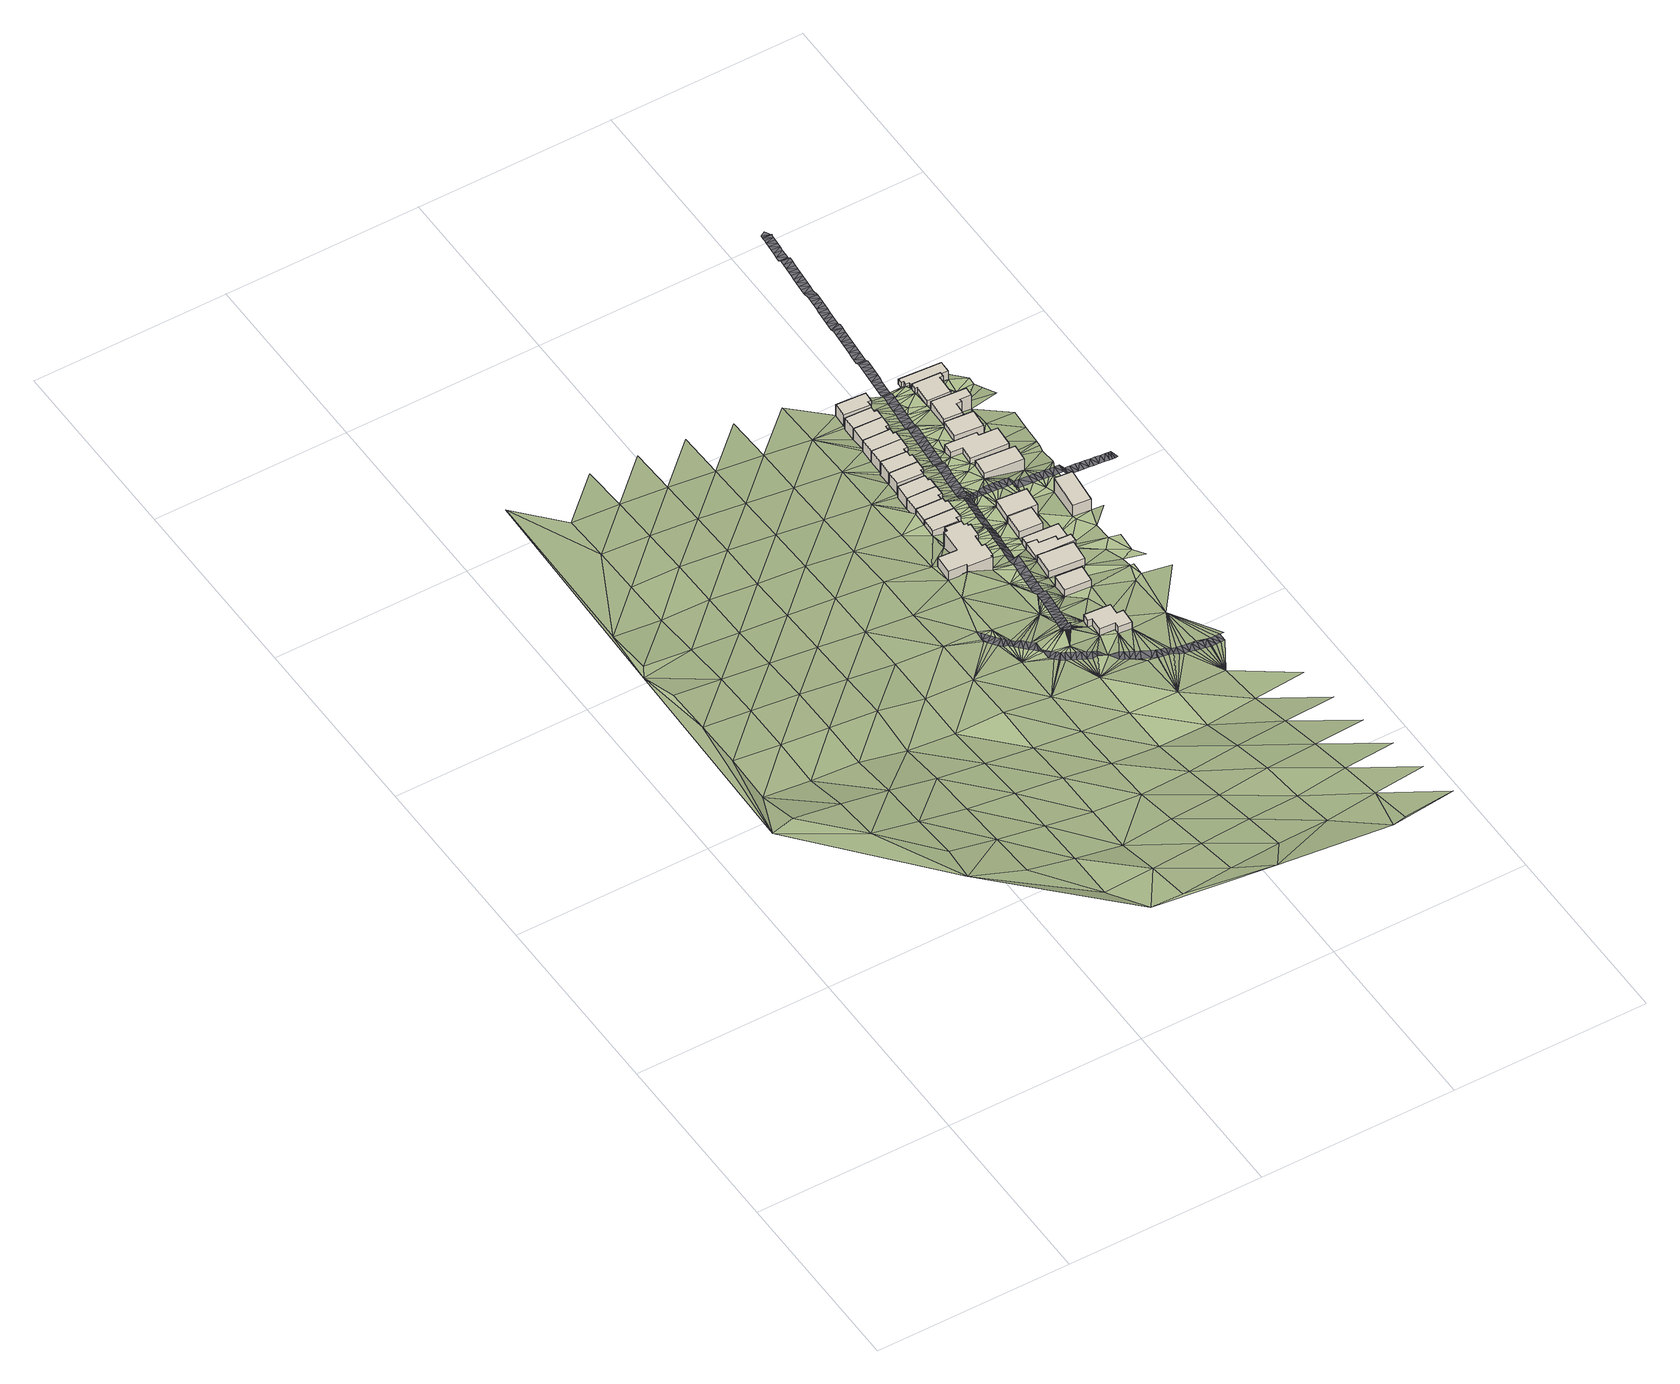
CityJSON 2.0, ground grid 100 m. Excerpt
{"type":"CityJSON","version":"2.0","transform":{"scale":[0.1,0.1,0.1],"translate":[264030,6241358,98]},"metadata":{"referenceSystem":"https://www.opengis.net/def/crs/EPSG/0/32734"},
"CityObjects":{
"building1":{"type":"Building","geometry":[{"type":"MultiSurface","lod":"1","boundaries":[[[0,1,2,3]],[[1,4,5,2]],[[4,6,7,5]],[[6,8,9,7]],[[8,10,11,9]],[[10,12,13,11]],[[12,14,15,13]],[[14,16,17,15]],[[16,18,19,17]],[[18,20,21,19]],[[20,22,23,21]],[[22,24,25,23]],[[24,26,27,25]],[[26,28,29,27]],[[28,30,31,29]],[[30,32,33,31]],[[32,34,35,33]],[[34,36,37,35]],[[36,38,39,37]],[[38,0,3,39]],[[3,2,5,7,9,11,13,15,17,19,21,23,25,27,29,31,33,35,37,39]]]}]},
"building2":{"type":"Building","geometry":[{"type":"MultiSurface","lod":"1","boundaries":[[[40,41,42,43]],[[41,44,45,42]],[[44,46,47,45]],[[46,48,49,47]],[[48,50,51,49]],[[50,40,43,51]],[[43,42,45,47,49,51]]]}]},
"building3":{"type":"Building","geometry":[{"type":"MultiSurface","lod":"1","boundaries":[[[52,53,54,55]],[[53,56,57,54]],[[56,58,59,57]],[[58,60,61,59]],[[60,62,63,61]],[[62,64,65,63]],[[64,66,67,65]],[[66,68,69,67]],[[68,70,71,69]],[[70,52,55,71]],[[55,54,57,59,61,63,65,67,69,71]]]}]},
"building4":{"type":"Building","geometry":[{"type":"MultiSurface","lod":"1","boundaries":[[[40,72,73,43]],[[72,74,75,73]],[[74,76,77,75]],[[76,78,79,77]],[[78,41,42,79]],[[41,40,43,42]],[[43,73,75,77,79,42]]]}]},
"building5":{"type":"Building","geometry":[{"type":"MultiSurface","lod":"1","boundaries":[[[80,81,82,83]],[[81,84,85,82]],[[84,86,87,85]],[[86,88,89,87]],[[88,90,91,89]],[[90,80,83,91]],[[83,82,85,87,89,91]]]}]},
"building6":{"type":"Building","geometry":[{"type":"MultiSurface","lod":"1","boundaries":[[[80,92,93,83]],[[92,94,95,93]],[[94,96,97,95]],[[96,98,99,97]],[[98,81,82,99]],[[81,80,83,82]],[[83,93,95,97,99,82]]]}]},
"building7":{"type":"Building","geometry":[{"type":"MultiSurface","lod":"1","boundaries":[[[100,101,102,103]],[[101,104,105,102]],[[104,106,107,105]],[[106,100,103,107]],[[103,102,105,107]]]}]},
"building8":{"type":"Building","geometry":[{"type":"MultiSurface","lod":"1","boundaries":[[[108,109,110,111]],[[109,112,113,110]],[[112,114,115,113]],[[114,116,117,115]],[[116,118,119,117]],[[118,108,111,119]],[[111,110,113,115,117,119]]]}]},
"building9":{"type":"Building","geometry":[{"type":"MultiSurface","lod":"1","boundaries":[[[108,120,121,111]],[[120,122,123,121]],[[122,124,125,123]],[[124,126,127,125]],[[126,109,110,127]],[[109,108,111,110]],[[111,121,123,125,127,110]]]}]},
"building10":{"type":"Building","geometry":[{"type":"MultiSurface","lod":"1","boundaries":[[[128,129,130,131]],[[129,132,133,130]],[[132,134,135,133]],[[134,136,137,135]],[[136,138,139,137]],[[138,128,131,139]],[[131,130,133,135,137,139]]]}]},
"building11":{"type":"Building","geometry":[{"type":"MultiSurface","lod":"1","boundaries":[[[140,141,142,143]],[[141,144,145,142]],[[144,146,147,145]],[[146,140,143,147]],[[143,142,145,147]]]}]},
"building12":{"type":"Building","geometry":[{"type":"MultiSurface","lod":"1","boundaries":[[[128,148,149,131]],[[148,150,151,149]],[[150,152,153,151]],[[152,154,155,153]],[[154,129,130,155]],[[129,128,131,130]],[[131,149,151,153,155,130]]]}]},
"building13":{"type":"Building","geometry":[{"type":"MultiSurface","lod":"1","boundaries":[[[156,157,158,159]],[[157,160,161,158]],[[160,162,163,161]],[[162,164,165,163]],[[164,166,167,165]],[[166,168,169,167]],[[168,170,171,169]],[[170,172,173,171]],[[172,156,159,173]],[[159,158,161,163,165,167,169,171,173]]]}]},
"building14":{"type":"Building","geometry":[{"type":"MultiSurface","lod":"1","boundaries":[[[174,175,176,177]],[[175,178,179,176]],[[178,180,181,179]],[[180,182,183,181]],[[182,184,185,183]],[[184,174,177,185]],[[177,176,179,181,183,185]]]}]},
"building15":{"type":"Building","geometry":[{"type":"MultiSurface","lod":"1","boundaries":[[[156,172,173,159]],[[172,170,171,173]],[[170,168,169,171]],[[168,166,167,169]],[[166,164,165,167]],[[164,186,187,165]],[[186,188,189,187]],[[188,156,159,189]],[[159,173,171,169,167,165,187,189]]]}]},
"building16":{"type":"Building","geometry":[{"type":"MultiSurface","lod":"1","boundaries":[[[174,190,191,177]],[[190,192,193,191]],[[192,194,195,193]],[[194,196,197,195]],[[196,175,176,197]],[[175,174,177,176]],[[177,191,193,195,197,176]]]}]},
"building17":{"type":"Building","geometry":[{"type":"MultiSurface","lod":"1","boundaries":[[[198,199,200,201]],[[199,202,203,200]],[[202,204,205,203]],[[204,198,201,205]],[[201,200,203,205]]]}]},
"building18":{"type":"Building","geometry":[{"type":"MultiSurface","lod":"1","boundaries":[[[206,207,208,209]],[[207,210,211,208]],[[210,212,213,211]],[[212,214,215,213]],[[214,216,217,215]],[[216,206,209,217]],[[209,208,211,213,215,217]]]}]},
"building19":{"type":"Building","geometry":[{"type":"MultiSurface","lod":"1","boundaries":[[[218,219,220,221]],[[219,222,223,220]],[[222,224,225,223]],[[224,218,221,225]],[[221,220,223,225]]]}]},
"building20":{"type":"Building","geometry":[{"type":"MultiSurface","lod":"1","boundaries":[[[226,227,228,229]],[[227,230,231,228]],[[230,232,233,231]],[[232,226,229,233]],[[229,228,231,233]]]}]},
"building21":{"type":"Building","geometry":[{"type":"MultiSurface","lod":"1","boundaries":[[[234,235,236,237]],[[235,238,239,236]],[[238,240,241,239]],[[240,242,243,241]],[[242,244,245,243]],[[244,246,247,245]],[[246,248,249,247]],[[248,234,237,249]],[[237,236,239,241,243,245,247,249]]]}]},
"building22":{"type":"Building","geometry":[{"type":"MultiSurface","lod":"1","boundaries":[[[250,251,252,253]],[[251,254,255,252]],[[254,256,257,255]],[[256,250,253,257]],[[253,252,255,257]]]}]},
"building23":{"type":"Building","geometry":[{"type":"MultiSurface","lod":"1","boundaries":[[[258,259,260,261]],[[259,262,263,260]],[[262,264,265,263]],[[264,258,261,265]],[[261,260,263,265]]]}]},
"building24":{"type":"Building","geometry":[{"type":"MultiSurface","lod":"1","boundaries":[[[266,267,268,269]],[[267,270,271,268]],[[270,272,273,271]],[[272,274,275,273]],[[274,276,277,275]],[[276,278,279,277]],[[278,280,281,279]],[[280,266,269,281]],[[269,268,271,273,275,277,279,281]]]}]},
"building25":{"type":"Building","geometry":[{"type":"MultiSurface","lod":"1","boundaries":[[[282,283,284,285]],[[283,286,287,284]],[[286,288,289,287]],[[288,290,291,289]],[[290,292,293,291]],[[292,294,295,293]],[[294,296,297,295]],[[296,282,285,297]],[[285,284,287,289,291,293,295,297]]]}]},
"building26":{"type":"Building","geometry":[{"type":"MultiSurface","lod":"1","boundaries":[[[298,299,300,301]],[[299,302,303,300]],[[302,304,305,303]],[[304,306,307,305]],[[306,308,309,307]],[[308,310,311,309]],[[310,312,313,311]],[[312,298,301,313]],[[301,300,303,305,307,309,311,313]]]}]},
"terrain1":{"type":"TINRelief","geometry":[{"type":"CompositeSurface","lod":"1","boundaries":[[[314,315,316]],[[314,317,315]],[[314,316,318]],[[314,318,319]],[[320,317,314]],[[321,316,315]],[[319,322,314]],[[321,315,317]],[[318,316,323]],[[316,321,324]],[[320,325,317]],[[316,324,323]],[[319,326,322]],[[319,318,327]],[[321,317,328]],[[329,317,325]],[[323,327,318]],[[326,319,330]],[[328,324,321]],[[317,329,328]],[[322,331,332]],[[322,326,330]],[[325,320,333]],[[319,327,330]],[[331,322,334]],[[324,335,323]],[[325,333,329]],[[336,333,320]],[[337,324,328]],[[334,322,330]],[[338,336,320]],[[332,331,339]],[[324,337,335]],[[332,340,322]],[[341,327,323]],[[329,342,328]],[[331,334,339]],[[333,343,329]],[[320,344,338]],[[335,341,323]],[[327,345,330]],[[329,343,342]],[[346,337,328]],[[347,333,336]],[[339,348,332]],[[327,341,345]],[[336,338,347]],[[349,334,330]],[[350,332,348]],[[328,342,346]],[[350,340,332]],[[335,337,351]],[[343,333,352]],[[349,330,345]],[[347,352,333]],[[334,353,339]],[[337,346,351]],[[341,335,354]],[[342,343,355]],[[356,338,344]],[[338,356,347]],[[334,349,353]],[[352,355,343]],[[348,339,357]],[[351,354,335]],[[358,340,350]],[[345,341,359]],[[346,342,360]],[[344,361,356]],[[347,362,352]],[[353,357,339]],[[355,360,342]],[[363,350,348]],[[341,354,359]],[[347,356,362]],[[349,345,364]],[[361,344,365]],[[366,351,346]],[[367,355,352]],[[357,363,348]],[[360,368,346]],[[358,350,369]],[[361,370,356]],[[364,345,359]],[[352,362,367]],[[353,349,371]],[[346,368,366]],[[372,354,351]],[[373,360,355]],[[350,363,369]],[[362,356,374]],[[349,364,371]],[[355,367,373]],[[365,370,361]],[[353,375,357]],[[372,351,366]],[[374,356,370]],[[376,359,354]],[[368,360,377]],[[378,358,369]],[[371,375,353]],[[377,360,373]],[[363,357,379]],[[367,362,380]],[[354,372,376]],[[362,374,381]],[[364,359,382]],[[368,383,366]],[[367,380,373]],[[375,379,357]],[[377,384,368]],[[380,362,381]],[[363,385,369]],[[374,370,386]],[[382,359,376]],[[386,370,365]],[[387,371,364]],[[368,384,383]],[[366,388,372]],[[389,377,373]],[[385,363,379]],[[390,381,374]],[[364,382,387]],[[389,373,380]],[[375,371,391]],[[372,388,376]],[[388,366,383]],[[390,374,386]],[[377,392,384]],[[393,369,385]],[[381,394,380]],[[391,371,387]],[[392,377,389]],[[375,395,379]],[[365,396,386]],[[394,381,390]],[[382,376,397]],[[398,383,384]],[[388,399,376]],[[380,400,389]],[[391,395,375]],[[384,392,398]],[[385,379,401]],[[390,386,396]],[[397,376,399]],[[400,380,394]],[[387,382,402]],[[403,388,383]],[[396,365,404]],[[389,405,392]],[[401,379,395]],[[406,383,398]],[[407,394,390]],[[399,388,408]],[[382,397,402]],[[403,383,409]],[[405,389,400]],[[410,409,383]],[[411,383,406]],[[412,410,383]],[[411,412,383]],[[387,413,391]],[[414,388,403]],[[407,390,396]],[[414,408,388]],[[415,398,392]],[[416,385,401]],[[394,417,400]],[[413,387,402]],[[415,392,405]],[[395,391,418]],[[411,406,419]],[[417,394,407]],[[406,398,420]],[[399,408,421]],[[422,419,406]],[[397,399,30]],[[423,422,406]],[[423,406,424]],[[408,425,426]],[[425,427,426]],[[406,428,424]],[[426,427,429]],[[430,428,406]],[[426,429,431]],[[432,430,406]],[[433,405,400]],[[431,434,426]],[[418,391,413]],[[406,435,432]],[[436,398,415]],[[434,437,426]],[[438,420,398]],[[439,435,406]],[[438,398,440]],[[441,426,437]],[[442,440,398]],[[443,442,398]],[[395,444,401]],[[426,421,408]],[[445,402,397]],[[406,446,439]],[[443,398,447]],[[399,421,30]],[[407,396,448]],[[420,446,406]],[[436,447,398]],[[433,400,417]],[[396,404,448]],[[397,30,445]],[[405,449,415]],[[444,395,418]],[[404,450,448]],[[451,426,441]],[[407,452,417]],[[453,451,441]],[[449,405,433]],[[454,451,453]],[[447,436,455]],[[413,402,456]],[[454,457,451]],[[421,426,451]],[[457,458,451]],[[459,402,445]],[[436,460,455]],[[461,458,462]],[[452,407,448]],[[463,464,462]],[[465,466,467]],[[436,468,460]],[[469,463,470]],[[466,471,467]],[[415,472,436]],[[450,404,473]],[[401,444,474]],[[475,470,465]],[[436,476,468]],[[471,477,467]],[[421,34,30]],[[478,467,477]],[[30,28,445]],[[479,476,436]],[[433,417,480]],[[478,481,467]],[[482,479,436]],[[456,402,459]],[[472,415,449]],[[483,465,467]],[[467,481,484]],[[482,436,485]],[[413,486,418]],[[461,462,464]],[[487,463,469]],[[464,463,487]],[[458,461,488]],[[489,470,475]],[[484,490,467]],[[469,470,489]],[[458,491,451]],[[491,458,488]],[[448,450,473]],[[465,492,475]],[[492,465,483]],[[30,34,32]],[[480,417,452]],[[485,436,493]],[[494,34,421]],[[24,445,28]],[[494,421,451]],[[495,483,467]],[[496,495,467]],[[497,496,467]],[[498,497,467]],[[498,467,499]],[[500,499,467]],[[493,436,501]],[[502,500,467]],[[503,502,467]],[[504,503,467]],[[504,467,505]],[[505,467,506]],[[507,506,467]],[[445,44,459]],[[508,507,467]],[[508,467,509]],[[510,501,436]],[[449,433,511]],[[467,490,512]],[[486,413,456]],[[513,436,472]],[[24,28,26]],[[490,514,512]],[[436,513,510]],[[444,418,515]],[[24,44,445]],[[467,512,509]],[[516,451,491]],[[452,448,517]],[[512,514,518]],[[451,516,519]],[[520,451,519]],[[433,480,511]],[[451,520,521]],[[522,451,521]],[[518,523,512]],[[451,522,524]],[[525,509,512]],[[512,526,525]],[[526,512,527]],[[528,451,524]],[[529,530,527]],[[34,494,36]],[[44,41,459]],[[530,529,531]],[[532,451,528]],[[531,529,533]],[[459,78,456]],[[533,529,534]],[[534,529,535]],[[529,536,535]],[[536,529,537]],[[537,529,538]],[[532,539,451]],[[538,529,540]],[[451,541,494]],[[541,451,539]],[[542,540,543]],[[472,449,544]],[[78,459,41]],[[418,486,515]],[[543,545,542]],[[527,512,529]],[[545,543,546]],[[44,24,20]],[[546,543,547]],[[20,24,22]],[[548,523,549]],[[513,550,510]],[[543,540,529]],[[547,543,551]],[[551,543,552]],[[553,480,452]],[[541,554,494]],[[512,523,548]],[[555,550,513]],[[556,513,472]],[[554,557,494]],[[36,0,38]],[[544,449,511]],[[558,548,549]],[[557,559,494]],[[78,84,456]],[[529,512,560]],[[559,561,494]],[[558,562,548]],[[513,563,555]],[[564,556,472]],[[565,36,494]],[[566,494,561]],[[456,84,81]],[[46,44,20]],[[566,567,494]],[[564,472,568]],[[548,562,569]],[[570,571,101]],[[572,0,36]],[[573,494,567]],[[563,513,574]],[[575,570,101]],[[98,456,81]],[[4,1,576]],[[472,577,568]],[[578,574,513]],[[456,109,486]],[[573,565,494]],[[556,578,513]],[[575,101,579]],[[6,4,576]],[[580,579,101]],[[571,552,581]],[[101,582,580]],[[512,548,583]],[[584,444,515]],[[98,112,456]],[[582,101,585]],[[565,572,36]],[[472,586,577]],[[581,552,543]],[[576,8,6]],[[587,1,0]],[[588,585,101]],[[46,20,18]],[[569,589,590]],[[456,112,109]],[[591,0,572]],[[592,586,472]],[[593,511,480]],[[548,569,590]],[[16,14,18]],[[100,594,588]],[[78,76,84]],[[587,0,591]],[[544,595,472]],[[590,589,596]],[[597,576,1]],[[598,594,100]],[[12,10,14]],[[101,571,581]],[[592,472,599]],[[600,596,601]],[[602,598,100]],[[18,14,46]],[[8,576,603]],[[588,101,100]],[[100,604,602]],[[599,472,595]],[[597,1,587]],[[590,596,600]],[[605,10,8]],[[141,606,604]],[[109,126,486]],[[543,607,581]],[[608,606,141]],[[50,48,46]],[[603,576,597]],[[141,609,608]],[[486,154,515]],[[590,600,610]],[[132,486,126]],[[603,611,8]],[[76,86,84]],[[141,604,100]],[[14,10,612]],[[8,611,605]],[[612,46,14]],[[129,486,132]],[[613,590,610]],[[98,614,112]],[[140,615,609]],[[605,616,10]],[[612,50,46]],[[544,511,617]],[[618,619,607]],[[616,620,10]],[[615,140,621]],[[486,129,154]],[[140,609,141]],[[622,10,620]],[[623,621,157]],[[622,612,10]],[[72,76,74]],[[104,101,581]],[[624,40,50]],[[86,76,90]],[[72,90,76]],[[96,614,98]],[[104,581,607]],[[86,90,88]],[[621,140,157]],[[612,625,50]],[[595,626,599]],[[623,156,627]],[[614,114,112]],[[100,106,141]],[[515,154,178]],[[625,624,50]],[[72,40,628]],[[156,629,627]],[[626,595,630]],[[157,156,623]],[[515,178,631]],[[632,584,515]],[[624,633,40]],[[590,613,634]],[[124,132,126]],[[635,629,188]],[[619,590,634]],[[633,636,40]],[[595,637,630]],[[90,72,638]],[[639,635,188]],[[636,628,40]],[[634,613,640]],[[631,641,515]],[[642,595,544]],[[96,114,614]],[[188,629,156]],[[92,96,94]],[[643,639,199]],[[595,644,637]],[[645,72,628]],[[646,515,641]],[[643,199,647]],[[640,648,634]],[[638,72,645]],[[649,650,651]],[[90,652,80]],[[118,96,92]],[[96,118,114]],[[653,607,619]],[[595,654,644]],[[188,199,639]],[[646,632,515]],[[116,114,118]],[[634,648,649]],[[90,638,655]],[[656,654,595]],[[141,106,144]],[[656,595,657]],[[658,657,595]],[[659,647,198]],[[651,650,660]],[[134,132,124]],[[92,80,661]],[[90,655,662]],[[659,198,663]],[[658,595,664]],[[157,140,146]],[[104,607,653]],[[198,665,663]],[[652,90,662]],[[660,666,651]],[[647,199,198]],[[665,198,667]],[[649,651,634]],[[154,152,178]],[[118,92,668]],[[669,664,595]],[[80,652,670]],[[188,671,199]],[[672,651,666]],[[670,661,80]],[[222,673,667]],[[120,124,122]],[[674,669,595]],[[675,92,661]],[[672,676,651]],[[222,667,198]],[[677,108,118]],[[668,92,675]],[[124,120,138]],[[653,619,634]],[[138,134,124]],[[219,678,673]],[[634,651,676]],[[136,134,138]],[[219,679,678]],[[668,680,118]],[[188,202,671]],[[681,120,108]],[[679,219,682]],[[683,106,104]],[[180,178,152]],[[219,673,222]],[[118,680,684]],[[199,671,202]],[[682,219,685]],[[686,687,688]],[[688,689,690]],[[689,685,691]],[[684,677,118]],[[146,160,157]],[[690,686,688]],[[634,676,692]],[[690,689,691]],[[646,641,693]],[[108,677,694]],[[120,695,138]],[[691,685,696]],[[694,681,108]],[[634,692,697]],[[698,699,700]],[[685,219,696]],[[701,698,700]],[[106,683,144]],[[204,222,198]],[[186,202,188]],[[152,150,148]],[[702,120,681]],[[700,703,701]],[[701,703,704]],[[697,705,634]],[[695,120,702]],[[653,683,104]],[[138,706,128]],[[184,152,148]],[[152,184,180]],[[182,180,184]],[[219,707,696]],[[708,704,703]],[[138,695,709]],[[693,710,646]],[[696,707,711]],[[148,128,712]],[[138,709,713]],[[138,713,706]],[[714,146,144]],[[634,715,653]],[[230,716,704]],[[707,717,711]],[[718,719,716]],[[222,204,224]],[[720,184,148]],[[706,721,128]],[[230,704,708]],[[719,718,722]],[[721,712,128]],[[186,164,162]],[[722,718,723]],[[693,724,725]],[[707,726,717]],[[219,218,707]],[[146,714,160]],[[723,718,727]],[[710,693,725]],[[148,712,728]],[[202,224,204]],[[729,144,683]],[[186,224,202]],[[230,708,730]],[[731,732,184]],[[720,148,728]],[[718,716,230]],[[725,733,710]],[[714,144,729]],[[707,734,726]],[[735,710,733]],[[736,737,244]],[[683,653,715]],[[727,248,737]],[[730,738,230]],[[739,736,244]],[[184,720,740]],[[732,741,725]],[[244,742,739]],[[740,743,184]],[[734,707,218]],[[744,162,160]],[[727,718,248]],[[743,731,184]],[[745,230,738]],[[248,244,737]],[[746,742,242]],[[715,747,683]],[[715,634,748]],[[749,186,162]],[[725,750,733]],[[242,742,244]],[[731,751,732]],[[746,242,752]],[[745,753,230]],[[741,732,751]],[[744,160,714]],[[752,242,754]],[[227,718,230]],[[251,224,186]],[[718,227,248]],[[755,725,741]],[[230,753,756]],[[757,734,218]],[[725,755,750]],[[758,733,759]],[[760,761,754]],[[754,242,760]],[[248,246,244]],[[762,761,760]],[[756,763,230]],[[764,757,218]],[[760,765,762]],[[766,714,729]],[[767,733,750]],[[758,768,769]],[[186,749,251]],[[733,767,770]],[[771,162,744]],[[162,771,749]],[[759,733,770]],[[764,218,772]],[[714,766,744]],[[262,760,242]],[[773,758,759]],[[218,224,250]],[[772,218,774]],[[765,259,775]],[[773,768,758]],[[760,259,765]],[[775,259,776]],[[766,729,777]],[[250,224,251]],[[230,763,232]],[[267,778,776]],[[267,779,778]],[[218,780,774]],[[248,227,234]],[[781,744,766]],[[262,242,240]],[[760,262,259]],[[259,267,776]],[[782,783,784]],[[785,780,218]],[[786,779,266]],[[749,254,251]],[[763,787,232]],[[782,784,788]],[[218,250,785]],[[266,789,786]],[[784,790,788]],[[749,771,254]],[[266,783,789]],[[232,787,791]],[[266,779,267]],[[784,783,282]],[[791,792,232]],[[780,785,793]],[[226,234,227]],[[784,294,790]],[[294,794,790]],[[783,266,282]],[[294,795,794]],[[262,240,264]],[[796,793,785]],[[267,259,270]],[[306,797,795]],[[798,232,792]],[[254,771,799]],[[800,797,302]],[[294,784,282]],[[801,785,250]],[[785,802,796]],[[240,238,264]],[[232,798,803]],[[294,292,795]],[[306,302,797]],[[306,795,292]],[[801,802,785]],[[803,804,232]],[[805,226,232]],[[256,801,250]],[[259,258,270]],[[282,296,294]],[[238,235,264]],[[226,805,234]],[[304,302,306]],[[310,306,292]],[[310,308,306]],[[266,283,282]],[[806,232,804]],[[807,801,256]],[[808,805,232]],[[274,272,270]],[[274,270,258]],[[264,235,809]],[[810,806,804]],[[264,809,258]],[[811,234,805]],[[292,290,310]],[[806,810,812]],[[234,811,235]],[[232,806,808]],[[266,280,283]],[[278,274,258]],[[274,278,276]],[[278,258,809]],[[805,808,813]],[[814,809,235]],[[805,813,811]],[[310,290,312]],[[815,286,283]],[[283,280,815]],[[235,811,814]],[[815,288,286]],[[278,809,816]],[[312,290,288]],[[312,288,815]],[[814,816,809]],[[817,815,280]],[[278,818,280]],[[815,819,312]],[[817,819,815]],[[280,820,817]],[[312,819,298]],[[820,280,818]]]}]},
"road1":{"type":"Road","geometry":[{"type":"MultiSurface","lod":"1","boundaries":[[[403,409,414]],[[414,409,429]],[[425,408,414]],[[425,414,427]],[[410,431,409]],[[414,429,427]],[[410,412,434]],[[429,409,431]],[[434,412,411]],[[434,411,419]],[[434,431,410]],[[437,419,422]],[[419,437,434]],[[422,423,441]],[[441,437,422]],[[454,423,424]],[[441,423,453]],[[428,454,424]],[[453,423,454]],[[457,428,430]],[[428,457,454]],[[430,432,462]],[[458,457,430]],[[462,432,435]],[[462,458,430]],[[463,435,439]],[[462,435,463]],[[439,446,465]],[[439,470,463]],[[470,439,465]],[[446,420,466]],[[440,442,438]],[[438,442,443]],[[465,446,466]],[[438,471,420]],[[471,438,443]],[[466,420,471]],[[443,447,471]],[[455,477,447]],[[447,477,471]],[[478,477,455]],[[460,481,455]],[[455,481,478]],[[484,460,468]],[[481,460,484]],[[476,484,468]],[[476,490,484]],[[514,476,479]],[[514,490,476]],[[482,514,479]],[[514,482,518]],[[518,482,523]],[[482,485,523]],[[485,549,523]],[[485,493,549]],[[501,558,493]],[[549,493,558]],[[558,501,510]],[[562,558,510]],[[569,510,550]],[[510,569,562]],[[555,589,550]],[[550,589,569]],[[555,563,589]],[[596,589,563]],[[578,564,574]],[[578,556,564]],[[574,601,563]],[[563,601,596]],[[601,574,564]],[[601,564,568]],[[600,601,568]],[[577,600,568]],[[600,577,610]],[[586,613,577]],[[613,610,577]],[[640,586,592]],[[586,640,613]],[[640,592,599]],[[648,640,599]],[[648,599,626]],[[649,648,626]],[[630,650,626]],[[626,650,649]],[[637,650,630]],[[650,637,660]],[[660,637,644]],[[660,644,666]],[[654,672,644]],[[672,666,644]],[[654,656,657]],[[658,654,657]],[[658,672,654]],[[672,658,664]],[[672,664,676]],[[676,664,669]],[[676,669,692]],[[674,692,669]],[[697,692,674]]]}]},
"road2":{"type":"Road","geometry":[{"type":"MultiSurface","lod":"1","boundaries":[[[505,483,497]],[[496,497,483]],[[496,483,495]],[[475,492,483]],[[499,497,498]],[[503,504,505]],[[509,506,507]],[[506,509,505]],[[508,509,507]],[[497,503,505]],[[503,500,502]],[[483,540,487]],[[505,509,483]],[[497,500,503]],[[499,500,497]],[[483,509,540]],[[469,489,483]],[[487,469,483]],[[483,489,475]],[[487,540,464]],[[461,464,542]],[[491,547,516]],[[488,461,542]],[[546,491,488]],[[516,547,519]],[[552,521,520]],[[521,571,522]],[[551,520,519]],[[582,532,528]],[[582,539,532]],[[588,554,541]],[[594,557,554]],[[541,539,585]],[[522,570,524]],[[524,575,528]],[[525,533,509]],[[527,533,525]],[[530,531,533]],[[530,533,527]],[[509,533,540]],[[535,540,533]],[[535,537,540]],[[537,535,536]],[[535,533,534]],[[538,540,537]],[[542,464,540]],[[491,546,547]],[[545,546,488]],[[542,545,488]],[[552,571,521]],[[522,571,570]],[[579,528,575]],[[524,570,575]],[[552,520,551]],[[519,547,551]],[[579,580,528]],[[604,561,559]],[[566,561,604]],[[539,582,585]],[[567,566,608]],[[580,582,528]],[[573,567,608]],[[565,573,615]],[[588,541,585]],[[598,557,594]],[[602,559,598]],[[559,557,598]],[[602,604,559]],[[606,608,566]],[[608,609,573]],[[573,609,615]],[[604,606,566]],[[554,588,594]],[[565,615,572]],[[525,526,527]],[[587,627,597]],[[591,627,587]],[[591,572,623]],[[635,611,603]],[[620,616,647]],[[605,647,616]],[[605,611,643]],[[597,635,603]],[[623,627,591]],[[623,572,621]],[[620,659,622]],[[597,627,629]],[[612,622,665]],[[665,625,612]],[[624,625,673]],[[673,633,624]],[[633,679,636]],[[636,682,628]],[[628,685,645]],[[615,621,572]],[[685,638,645]],[[688,655,638]],[[652,662,821]],[[655,821,662]],[[670,704,661]],[[701,670,652]],[[704,675,661]],[[635,597,629]],[[611,639,643]],[[663,622,659]],[[659,620,647]],[[605,643,647]],[[622,663,665]],[[665,667,625]],[[678,633,673]],[[625,667,673]],[[678,679,633]],[[821,699,652]],[[685,628,682]],[[655,688,687]],[[638,689,688]],[[689,638,685]],[[821,687,686]],[[652,699,698]],[[687,821,655]],[[636,679,682]],[[698,701,652]],[[722,680,668]],[[684,723,677]],[[694,737,681]],[[723,684,680]],[[681,736,702]],[[742,709,695]],[[706,713,752]],[[713,709,752]],[[702,739,695]],[[694,677,737]],[[762,712,721]],[[706,761,721]],[[668,675,719]],[[704,716,675]],[[728,712,765]],[[728,765,720]],[[720,775,740]],[[778,743,740]],[[786,751,731]],[[778,731,743]],[[675,716,719]],[[701,704,670]],[[639,611,635]],[[723,680,722]],[[727,737,677]],[[737,736,681]],[[727,677,723]],[[739,742,695]],[[702,736,739]],[[752,709,746]],[[709,742,746]],[[752,754,706]],[[722,668,719]],[[762,721,761]],[[775,720,765]],[[762,765,712]],[[740,775,776]],[[731,778,779]],[[740,776,778]],[[786,789,741]],[[741,751,786]],[[731,779,786]],[[754,761,706]],[[741,789,755]],[[782,767,750]],[[759,770,790]],[[767,790,770]],[[750,755,783]],[[797,822,768]],[[823,824,825]],[[768,773,795]],[[800,824,822]],[[759,795,773]],[[826,827,828]],[[829,830,831]],[[827,831,830]],[[832,829,833]],[[834,828,823]],[[832,835,836]],[[836,837,838]],[[839,840,838]],[[841,842,843]],[[844,843,840]],[[783,782,750]],[[755,789,783]],[[790,767,788]],[[800,822,797]],[[795,759,794]],[[795,797,768]],[[790,794,759]],[[825,834,823]],[[826,845,827]],[[834,826,828]],[[827,845,831]],[[846,847,848]],[[846,849,847]],[[850,849,851]],[[832,833,835]],[[835,837,836]],[[831,833,829]],[[824,800,825]],[[844,840,839]],[[841,843,852]],[[841,848,842]],[[844,852,843]],[[853,846,848]],[[851,849,846]],[[854,855,850]],[[854,850,851]],[[848,841,853]],[[837,839,838]],[[850,855,856]],[[788,767,782]],[[857,856,858]],[[859,860,861]],[[862,863,864]],[[862,860,863]],[[865,864,866]],[[867,868,869]],[[870,869,871]],[[868,867,865]],[[859,861,857]],[[872,860,859]],[[866,864,873]],[[863,860,872]],[[863,873,864]],[[868,871,869]],[[865,866,868]],[[871,874,870]],[[875,876,870]],[[870,874,875]],[[877,876,878]],[[859,857,858]],[[855,858,856]],[[878,879,877]],[[880,881,882]],[[882,881,883]],[[880,879,884]],[[883,885,886]],[[887,888,889]],[[888,887,890]],[[891,889,886]],[[892,893,890]],[[894,895,896]],[[897,894,896]],[[898,897,899]],[[900,901,898]],[[902,903,901]],[[904,905,906]],[[907,908,905]],[[909,908,907]],[[909,910,911]],[[902,906,903]],[[893,912,895]],[[875,878,876]],[[884,913,880]],[[885,914,886]],[[881,880,913]],[[885,883,881]],[[914,891,886]],[[915,912,893]],[[890,887,892]],[[889,891,887]],[[893,892,915]],[[897,896,899]],[[899,916,898]],[[900,902,901]],[[902,904,906]],[[917,907,905]],[[917,905,904]],[[900,898,916]],[[895,912,896]],[[907,918,909]],[[919,910,920]],[[919,911,910]],[[921,922,910]],[[918,921,910]],[[918,910,909]],[[884,879,878]]]}]},
"road3":{"type":"Road","geometry":[{"type":"MultiSurface","lod":"1","boundaries":[[[753,734,757]],[[691,703,690]],[[690,700,686]],[[730,711,717]],[[711,708,696]],[[708,691,696]],[[726,738,717]],[[726,734,745]],[[798,793,796]],[[801,807,812]],[[802,801,804]],[[807,923,812]],[[796,802,804]],[[791,772,774]],[[787,764,772]],[[810,804,801]],[[810,801,812]],[[793,792,780]],[[774,780,791]],[[757,764,763]],[[804,803,796]],[[821,686,699]],[[745,734,753]],[[757,756,753]],[[780,792,791]],[[764,787,763]],[[772,791,787]],[[763,756,757]],[[700,699,686]],[[703,700,690]],[[717,738,730]],[[691,708,703]],[[711,730,708]],[[745,738,726]],[[793,798,792]],[[796,803,798]],[[812,923,924]],[[925,926,927]],[[927,926,928]],[[929,930,931]],[[932,933,934]],[[933,935,925]],[[934,929,936]],[[937,938,939]],[[940,939,941]],[[936,932,934]],[[936,929,931]],[[928,942,943]],[[941,943,942]],[[935,933,932]],[[930,944,931]],[[924,923,938]],[[941,945,940]],[[940,937,939]],[[946,926,925]],[[926,947,928]],[[946,925,935]],[[942,928,947]],[[924,938,937]],[[942,945,941]]]}]}
},
"vertices":[
[1873,2624,199],[1879,2698,185],[1879,2698,282],[1873,2624,282],[1862,2699,185],[1862,2699,282],[1867,2763,185],[1867,2763,282],[1884,2762,185],[1884,2762,282],[1889,2835,185],[1889,2835,282],[1878,2836,185],[1878,2836,282],[1879,2848,185],[1879,2848,282],[1863,2850,185],[1863,2850,282],[1865,2874,185],[1865,2874,282],[1784,2880,169],[1784,2880,282],[1782,2856,185],[1782,2856,282],[1764,2857,185],[1764,2857,282],[1755,2733,225],[1755,2733,282],[1658,2740,225],[1658,2740,282],[1651,2642,225],[1651,2642,282],[1743,2635,225],[1743,2635,282],[1742,2622,250],[1742,2622,282],[1864,2613,199],[1864,2613,282],[1864,2624,199],[1864,2624,282],
[1901,2993,169],[1753,3001,206],[1753,3001,238],[1901,2993,238],[1748,2925,206],[1748,2925,238],[1878,2916,169],[1878,2916,238],[1880,2938,169],[1880,2938,238],[1900,2936,169],[1900,2936,238],
[2190,1976,211],[2196,2057,211],[2196,2057,252],[2190,1976,252],[2162,2059,211],[2162,2059,252],[2166,2117,211],[2166,2117,252],[2033,2127,211],[2033,2127,252],[2030,2086,211],[2030,2086,252],[2052,2084,211],[2052,2084,252],[2047,2014,211],[2047,2014,252],[2124,2008,211],[2124,2008,252],[2122,1981,211],[2122,1981,252],
[1904,3047,169],[1904,3047,238],[1891,3048,169],[1891,3048,238],[1892,3071,169],[1892,3071,238],[1757,3078,206],[1757,3078,238],
[1914,3162,153],[1765,3168,153],[1765,3168,222],[1914,3162,222],[1762,3093,169],[1762,3093,222],[1892,3083,169],[1892,3083,222],[1894,3111,169],[1894,3111,222],[1913,3110,169],[1913,3110,222],
[1916,3213,153],[1916,3213,222],[1906,3214,153],[1906,3214,222],[1907,3244,153],[1907,3244,222],[1769,3250,153],[1769,3250,222],
[2064,2410,163],[2055,2318,188],[2055,2318,229],[2064,2410,229],[2186,2306,188],[2186,2306,229],[2195,2398,163],[2195,2398,229],
[1925,3332,153],[1781,3340,153],[1781,3340,222],[1925,3332,222],[1777,3266,153],[1777,3266,222],[1908,3259,153],[1908,3259,222],[1909,3281,153],[1909,3281,222],[1922,3280,153],[1922,3280,222],
[1928,3382,136],[1928,3382,222],[1916,3383,136],[1916,3383,222],[1918,3411,136],[1918,3411,222],[1786,3419,136],[1786,3419,222],
[1946,3503,136],[1795,3510,136],[1795,3510,205],[1946,3503,205],[1793,3433,136],[1793,3433,205],[1920,3424,136],[1920,3424,205],[1922,3444,136],[1922,3444,205],[1942,3442,136],[1942,3442,205],
[2078,2583,163],[2067,2471,163],[2067,2471,204],[2078,2583,204],[2245,2454,163],[2245,2454,204],[2256,2566,163],[2256,2566,204],
[1948,3551,136],[1948,3551,205],[1935,3551,136],[1935,3551,205],[1937,3579,136],[1937,3579,205],[1798,3585,136],[1798,3585,205],
[2085,2684,146],[2079,2596,163],[2079,2596,187],[2085,2684,187],[2278,2584,141],[2278,2584,187],[2280,2628,118],[2280,2628,187],[2262,2628,118],[2262,2628,187],[2215,2631,146],[2215,2631,187],[2217,2653,146],[2217,2653,187],[2134,2659,146],[2134,2659,187],[2135,2680,146],[2135,2680,187],
[1956,3675,119],[1809,3681,119],[1809,3681,188],[1956,3675,188],[1804,3600,136],[1804,3600,188],[1936,3593,136],[1936,3593,188],[1937,3617,136],[1937,3617,188],[1953,3616,136],[1953,3616,188],
[2268,2711,118],[2268,2711,187],[2088,2724,146],[2088,2724,187],
[1958,3721,119],[1958,3721,188],[1944,3722,119],[1944,3722,188],[1945,3750,119],[1945,3750,188],[1812,3756,119],[1812,3756,188],
[2103,2867,146],[2094,2759,146],[2094,2759,187],[2103,2867,187],[2212,2750,146],[2212,2750,187],[2220,2858,146],[2220,2858,187],
[1972,3837,119],[1821,3847,119],[1821,3847,188],[1972,3837,188],[1818,3773,119],[1818,3773,188],[1950,3763,119],[1950,3763,188],[1951,3786,119],[1951,3786,188],[1967,3784,119],[1967,3784,188],
[2269,2976,98],[2119,2989,133],[2119,2989,174],[2269,2976,174],[2109,2880,133],[2109,2880,174],[2259,2867,118],[2259,2867,174],
[2377,3244,81],[2180,3262,118],[2180,3262,150],[2377,3244,150],[2172,3172,118],[2172,3172,150],[2369,3155,81],[2369,3155,150],
[2362,3271,81],[2370,3379,66],[2370,3379,150],[2362,3271,150],[2276,3386,66],[2276,3386,150],[2277,3405,66],[2277,3405,150],[2119,3417,101],[2119,3417,150],[2115,3360,118],[2115,3360,150],[2174,3355,118],[2174,3355,150],[2169,3285,118],[2169,3285,150],
[2400,2957,98],[2380,2769,118],[2380,2769,187],[2400,2957,187],[2469,2760,118],[2469,2760,187],[2489,2948,98],[2489,2948,187],
[2342,3534,66],[2198,3547,101],[2198,3547,135],[2342,3534,135],[2189,3449,101],[2189,3449,135],[2333,3436,66],[2333,3436,135],
[2214,3685,84],[2204,3560,101],[2204,3560,135],[2214,3685,135],[2297,3553,66],[2297,3553,135],[2302,3612,66],[2302,3612,135],[2329,3610,66],[2329,3610,135],[2330,3627,47],[2330,3627,135],[2386,3622,47],[2386,3622,135],[2390,3671,47],[2390,3671,135],
[2213,3710,84],[2330,3703,47],[2330,3703,116],[2213,3710,116],[2335,3802,47],[2335,3802,116],[2352,3801,47],[2352,3801,116],[2353,3826,47],[2353,3826,116],[2210,3835,84],[2210,3835,116],[2208,3804,84],[2208,3804,116],[2219,3804,84],[2219,3804,116],
[2399,3891,30],[2184,3905,67],[2184,3905,99],[2399,3891,99],[2183,3881,67],[2183,3881,99],[2197,3880,67],[2197,3880,99],[2195,3861,84],[2195,3861,99],[2211,3860,84],[2211,3860,99],[2209,3843,84],[2209,3843,99],[2396,3829,47],[2396,3829,99],
[10,1478,548],[133,1509,548],[133,1757,464],[383,1261,534],[133,2005,478],[133,2254,471],[606,812,533],[383,1509,502],[98,2689,423],[383,2005,441],[383,1757,432],[633,1012,503],[133,2502,457],[383,2254,439],[633,1509,451],[633,1261,474],[383,2502,419],[133,2750,423],[133,2999,389],[883,1012,441],[383,2750,389],[633,2005,412],[883,764,464],[633,1757,410],[1133,516,401],[383,2999,356],[190,3979,303],[633,2254,404],[883,1509,388],[883,1261,414],[1249,318,418],[633,2502,384],[883,1757,346],[1133,764,398],[383,3247,347],[633,2750,360],[383,3495,339],[883,2005,381],[1133,1012,388],[633,2999,349],[883,2254,361],[1133,1261,374],[1383,516,415],[633,3247,339],[383,3744,320],[883,2502,346],[1133,1509,347],[1383,268,474],[1383,764,345],[633,3495,318],[883,2750,331],[1779,113,576],[1133,2005,319],[1383,1012,338],[1133,1757,316],[633,3744,301],[1634,268,499],[883,2999,314],[1133,2254,320],[1383,1261,334],[1634,516,437],[883,3247,308],[1133,2502,308],[1383,1509,308],[633,3992,275],[883,3495,289],[1634,1012,310],[1634,764,374],[1133,2750,301],[1383,2005,301],[1383,1757,314],[883,3744,269],[1884,268,516],[1133,2999,285],[1383,2254,297],[1634,1261,289],[1884,516,453],[1133,3247,267],[1634,1509,275],[883,3992,251],[1884,764,388],[1133,3495,251],[2134,268,526],[1383,2750,268],[1634,1757,274],[1383,2502,274],[1884,1012,318],[1133,3744,234],[1383,2999,245],[1567,2211,263],[2312,4,630],[1884,1261,259],[1634,2005,275],[2134,516,463],[1572,2277,263],[1576,2199,263],[1591,2179,263],[1608,2157,263],[1606,2159,263],[1383,3247,224],[1568,2224,263],[1884,1509,254],[1133,3992,218],[2134,764,422],[1383,3495,210],[1624,2140,263],[1782,1974,242],[1634,2502,250],[1640,2124,275],[1655,2107,275],[1671,2091,275],[1581,2265,263],[1634,2254,263],[1596,2245,263],[1687,2074,275],[1611,2225,263],[1703,2057,275],[1626,2205,263],[1719,2041,275],[2134,1012,348],[1641,2186,263],[1735,2024,275],[1884,1757,261],[1656,2171,263],[1798,1958,242],[1750,2008,275],[1800,1956,242],[1671,2154,263],[1801,1955,242],[1803,1954,242],[1383,3744,196],[1634,2750,225],[1766,1991,242],[1824,1942,242],[2384,268,563],[2134,1261,256],[2384,19,630],[1884,2254,223],[2384,516,503],[1687,2138,263],[1703,2121,275],[1845,1931,242],[1634,3247,186],[1719,2104,275],[1735,2088,275],[1634,2999,206],[1866,1920,242],[1916,2131,223],[1751,2071,275],[1766,2055,242],[1914,2113,242],[1798,2021,242],[1814,2005,242],[1884,2005,242],[1887,1909,242],[1914,2109,242],[1782,2038,242],[1827,1991,242],[2134,1509,250],[2634,19,656],[1383,3992,179],[1915,2104,242],[1908,1898,242],[1845,1981,242],[1866,1970,242],[1929,1887,242],[2384,764,438],[1887,1959,242],[1949,1875,261],[1917,2100,242],[1908,1948,242],[1991,1853,261],[1634,3495,172],[1914,2111,242],[1918,2149,223],[1915,2106,242],[1928,1936,242],[1920,2167,223],[1916,2102,242],[2033,1831,229],[1884,2502,199],[1918,2098,242],[1919,2097,242],[1921,2095,242],[1922,2094,242],[1924,2092,242],[1926,2091,242],[2054,1819,229],[1928,2090,242],[1930,2090,242],[1932,2089,242],[1934,2089,242],[1936,2089,242],[1938,2089,242],[1941,2089,242],[1943,2090,242],[2074,1808,229],[2384,1012,364],[2047,2014,210],[2134,1757,229],[1949,1925,242],[1634,3744,158],[1922,2186,223],[2634,268,592],[1970,1914,242],[1924,2205,223],[1926,2224,223],[1928,2243,223],[1930,2262,223],[2012,1892,210],[1932,2281,223],[1945,2090,242],[1947,2091,242],[1948,2092,242],[1935,2300,223],[2030,2086,210],[1950,2094,242],[1952,2095,242],[1937,2321,223],[1953,2097,242],[1955,2098,242],[1956,2100,242],[1957,2102,242],[1957,2104,242],[1958,2106,242],[1938,2343,223],[1958,2108,242],[1940,2364,223],[1960,2127,242],[2033,2127,210],[2384,1261,289],[1962,2145,223],[1964,2163,223],[1966,2181,223],[2122,1981,210],[2054,1869,229],[2095,1797,229],[1968,2200,223],[1970,2219,223],[2634,516,523],[1942,2386,199],[2116,1786,229],[2182,1751,229],[1944,2408,199],[2074,1858,229],[1946,2429,199],[2052,2084,210],[1948,2451,199],[2095,1847,229],[2158,1763,229],[2184,1750,229],[1958,2559,199],[1950,2473,199],[1952,2494,199],[2208,1745,229],[2116,1836,229],[1974,2257,223],[1972,2238,223],[1961,2592,199],[1955,2527,199],[2179,1752,229],[1976,2276,223],[1884,2750,185],[2232,1739,229],[2180,1751,229],[1978,2295,223],[1978,2296,223],[2134,2254,188],[1980,2317,223],[2124,2008,210],[1634,3992,141],[1982,2339,223],[2256,1733,229],[1969,2674,185],[1984,2361,223],[2137,1825,229],[2190,1976,210],[1964,2628,185],[2279,1727,217],[2634,764,451],[1986,2382,199],[2384,1509,248],[2179,1802,229],[1973,2720,185],[1988,2404,199],[2303,1722,217],[2218,1787,229],[2197,1792,229],[1990,2425,199],[1975,2743,185],[1992,2447,199],[1979,2789,185],[1994,2469,199],[2166,2117,210],[1996,2490,199],[1999,2524,199],[2242,1782,229],[1977,2766,185],[1988,2881,169],[2266,1776,217],[1884,3247,153],[2002,2555,199],[1981,2812,185],[2634,1012,380],[2162,2059,210],[2196,2057,210],[1984,2835,185],[2005,2588,199],[1986,2858,185],[2008,2624,199],[1994,2950,169],[1990,2904,169],[2327,1716,217],[2012,2670,146],[2001,3019,169],[2017,2716,146],[2351,1710,217],[1809,3681,120],[1821,3847,120],[1996,2973,169],[2384,2005,179],[2019,2739,146],[1999,2996,169],[2375,1705,217],[2005,3065,169],[2021,2762,146],[2290,1770,217],[1812,3756,120],[2634,1261,316],[2023,2785,146],[2399,1699,217],[2003,3042,169],[1818,3773,120],[2025,2808,146],[2313,1765,217],[2337,1759,217],[2361,1753,217],[2384,1757,217],[2012,3145,118],[2384,2254,164],[2423,1693,217],[2006,3077,169],[2424,1693,217],[2426,1693,217],[2428,1693,217],[2027,2831,146],[2385,1748,217],[2016,3183,118],[2009,3111,133],[2030,2854,146],[2451,1693,217],[2032,2877,133],[2409,1742,217],[2034,2900,133],[2020,3232,118],[2473,1693,217],[2014,3159,118],[2134,2750,146],[2430,1737,217],[2038,2946,133],[2496,1694,217],[2018,3208,118],[2450,1737,217],[2027,3304,118],[2040,2969,133],[2042,2992,133],[2022,3256,118],[2031,3352,118],[2044,3015,133],[2411,2344,164],[2025,3280,118],[2047,3038,133],[2052,3085,133],[2051,3085,133],[2050,3073,133],[2049,3061,133],[2064,3084,133],[2079,3082,133],[2473,1737,217],[1945,3750,120],[2029,3328,118],[2036,3401,101],[2104,3080,133],[2496,1738,217],[2056,3141,118],[2055,3129,118],[2068,3127,118],[2057,3155,118],[2034,3376,101],[2083,3126,118],[2060,3179,118],[2518,1738,212],[2042,3473,101],[2134,2999,133],[2108,3123,118],[2038,3425,101],[1950,3763,120],[2128,3077,133],[2047,3521,101],[2040,3449,101],[2384,2502,141],[2426,2277,164],[2062,3204,118],[2153,3075,133],[2134,3247,118],[2064,3228,118],[2051,3569,101],[2045,3497,101],[2066,3252,118],[2068,3276,118],[1944,3722,120],[1958,3721,120],[2178,3072,133],[2071,3300,118],[2049,3545,101],[2416,2413,141],[2133,3121,133],[2058,3642,84],[1956,3675,120],[1967,3784,120],[2203,3070,133],[1951,3786,120],[2075,3348,118],[2073,3324,118],[2158,3118,133],[2077,3372,101],[2053,3594,101],[2062,3690,84],[2080,3397,101],[2056,3618,101],[2432,2558,141],[2183,3116,133],[2082,3421,101],[2430,2343,164],[2582,2267,140],[2384,2750,118],[2067,3738,84],[2060,3666,84],[2084,3445,101],[2208,3113,133],[2086,3469,101],[2064,3714,84],[2232,3111,133],[2228,3067,133],[1972,3837,120],[2073,3811,84],[2134,3495,101],[2088,3493,101],[2091,3517,101],[2257,3108,133],[2253,3065,133],[2093,3541,101],[2480,2441,141],[2069,3763,84],[2078,3859,84],[1976,3888,104],[2071,3787,84],[2440,2668,118],[2278,3062,98],[2076,3835,84],[2303,3060,98],[2095,3565,101],[2097,3590,101],[2532,2405,117],[2099,3614,101],[2102,3638,84],[2352,3055,98],[2489,2546,141],[2111,3734,84],[2108,3710,84],[2134,3744,84],[2384,2999,98],[2104,3662,84],[2282,3106,98],[2113,3758,84],[2106,3686,84],[2115,3783,84],[2307,3103,98],[2357,3098,98],[2377,3052,98],[2117,3807,84],[2119,3831,84],[2402,3050,98],[2122,3855,84],[2382,3096,98],[2543,2772,95],[2124,3879,67],[2452,3044,98],[2427,3047,98],[2407,3093,98],[2432,3091,98],[2384,3247,81],[2504,3129,81],[2477,3042,98],[2514,3237,48],[2384,3495,66],[2456,3088,98],[2524,3301,48],[2481,3086,98],[2523,3271,48],[2536,3411,32],[2384,3744,47],[2544,3516,32],[2476,3747,47],[2550,3671,14],[2478,3788,47],[2512,3734,14],
[2031,3109,133],[2080,3883,67],[2084,3931,67],[2082,3907,67],[2126,3903,67],[2130,3952,67],[2089,3980,67],[2087,3956,67],[2093,4028,67],[2091,4004,67],[2135,4000,67],[2095,4052,67],[2137,4024,67],[2128,3927,67],[2139,4048,67],[2098,4076,67],[2141,4072,67],[2100,4100,67],[2144,4096,67],[2102,4124,51],[2150,4169,51],[2106,4173,51],[2104,4149,51],[2146,4120,51],[2133,3976,67],[2155,4217,51],[2111,4221,51],[2109,4197,51],[2113,4245,51],[2115,4269,51],[2157,4241,51],[2148,4145,51],[2153,4193,51],[2159,4265,51],[2161,4289,51],[2118,4293,51],[2120,4317,51],[2164,4313,51],[2166,4338,51],[2124,4366,37],[2122,4342,51],[2126,4390,37],[2170,4386,37],[2129,4414,37],[2131,4438,37],[2175,4434,37],[2133,4462,37],[2177,4458,37],[2135,4487,37],[2138,4511,37],[2179,4483,37],[2168,4362,51],[2172,4410,37],[2181,4507,37],[2184,4532,37],[2140,4536,37],[2142,4560,37],[2186,4556,37],[2144,4584,37],[2149,4633,20],[2195,4654,20],[2151,4658,20],[2153,4682,20],[2188,4580,37],[2197,4678,20],[2155,4707,20],[2204,4752,20],[2160,4756,20],[2158,4731,20],[2162,4780,20],[2202,4727,20],[2206,4776,20],[2164,4804,20],[2169,4853,20],[2167,4829,20],[2213,4849,20],[2171,4878,0],[2173,4902,0],[2215,4874,0],[2219,4923,0],[2176,4927,0],[2222,4947,0],[2178,4951,0],[2224,4972,0],[2182,5000,0],[2180,4976,0],[2228,5012,0],[2184,5016,0],[2185,5032,0],[2228,5034,0],[2186,5037,0],[2210,4825,20],[2193,4629,20],[2199,4703,20],[2208,4800,20],[2217,4898,0],[2226,4996,0],[2229,5028,0],[2187,5046,0],[2210,5061,0],[2229,5031,0],[2232,5030,0],
[2502,3039,98],[2506,3083,98],[2676,3022,69],[2656,3068,69],[2651,3024,69],[2626,3027,69],[2741,3015,69],[2754,3014,69],[2758,3058,69],[2730,3061,69],[2701,3019,69],[2726,3017,69],[2705,3063,69],[2745,3059,69],[2531,3081,69],[2527,3037,69],[2552,3034,69],[2556,3078,69],[2576,3032,69],[2606,3073,69],[2601,3029,69],[2778,3034,48],[2581,3076,69],[2680,3066,69],[2631,3071,69]
]}
